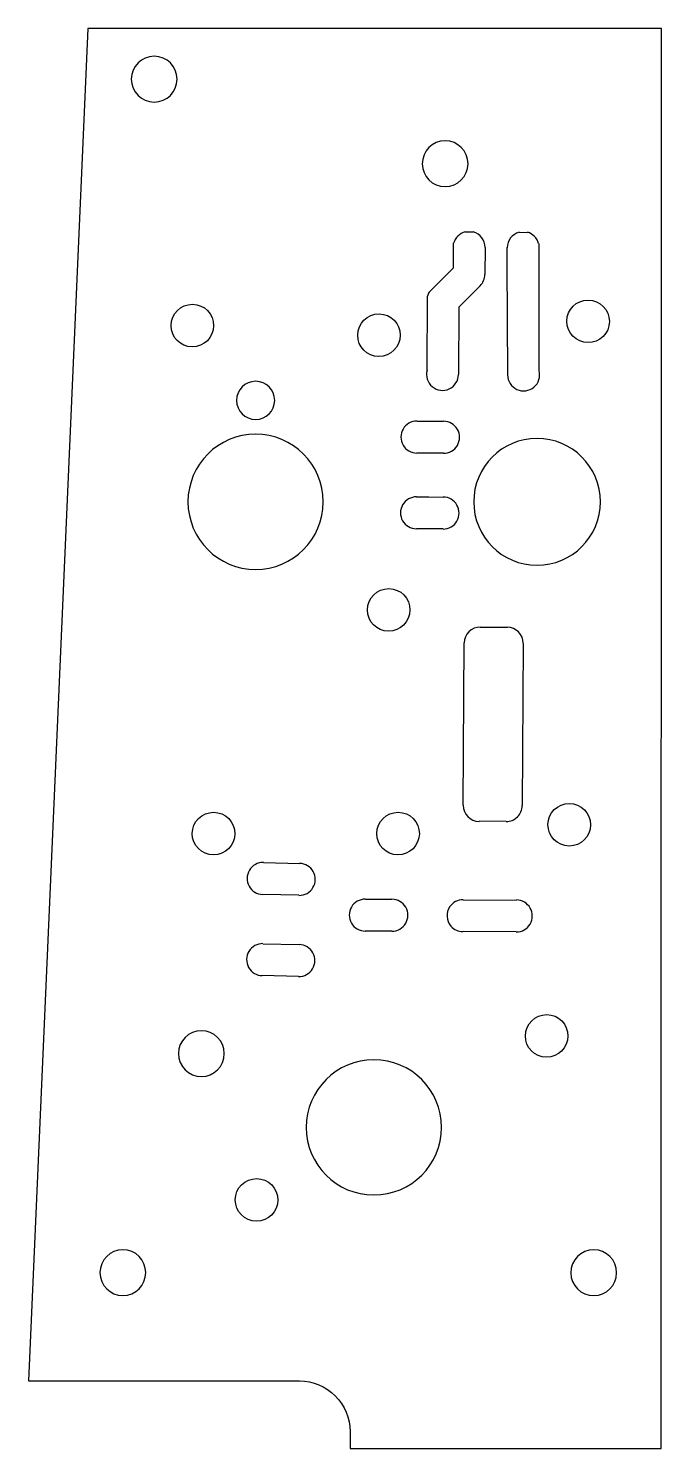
# Model space of a CAD drawing. Header units: millimetres. Extents: x -429 to -370, y -469 to -336.
import ezdxf

# ---------------------------------------------------------------- set-up
doc = ezdxf.new("R2010")
doc.units = ezdxf.units.MM
doc.layers.get('0').update_dxf_attribs({"linetype": 'CONTINUOUS'})

msp = doc.modelspace()

# ---------------------------------------------------------------- linework, layer by layer
for p, q in [((-388.17, -355.17), (-387.4, -355.17)), ((-383.09, -355.2), (-382.32, -355.21)), ((-389.25, -358.55), (-389.24, -356.23)), ((-386.29, -356.63), (-386.31, -359.17)), ((-384.21, -358.14), (-384.21, -356.64)), ((-381.26, -356.26), (-381.23, -368.2)), ((-391.55, -360.83), (-389.25, -358.55)), ((-384.17, -368.59), (-384.21, -358.14)), ((-391.74, -368.15), (-391.7, -361.2)), ((-386.75, -360.23), (-388.76, -362.22)), ((-388.76, -362.22), (-388.79, -368.55)), ((-392.68, -372.93), (-391.93, -372.94, 0)), ((-391.93, -372.94, 0), (-391.92, -372.94)), ((-391.92, -372.94), (-390.18, -372.95)), ((-391.77, -375.94, 0), (-392.7, -375.93)), ((-390.2, -375.95), (-391.77, -375.94)), ((-391.77, -375.94), (-391.77, -375.94, 0)), ((-392.73, -380.04), (-391.56, -380.05, 0)), ((-391.56, -380.05, 0), (-391.56, -380.05)), ((-391.56, -380.05), (-390.23, -380.06)), ((-391.41, -383.05, 0), (-392.74, -383.04)), ((-390.24, -383.06), (-391.41, -383.05)), ((-391.41, -383.05), (-391.41, -383.05, 0)), ((-386.74, -392.27), (-384.2, -392.29)), ((-388.35, -409), (-388.25, -393.76)), ((-382.71, -393.8), (-382.81, -409.04)), ((-384.32, -410.53), (-386.86, -410.51)), ((-407.09, -414.38), (-403.69, -414.46)), ((-403.76, -417.46), (-407.16, -417.38)), ((-397.53, -417.82), (-395.03, -417.83)), ((-388.35, -417.87), (-383.35, -417.9)), ((-395.05, -420.83), (-397.55, -420.82)), ((-383.36, -420.9), (-388.36, -420.87)), ((-407.14, -422), (-403.74, -422.08)), ((-403.81, -425.08), (-407.21, -425))]:
    msp.add_line(p, q)
msp.add_lwpolyline([(-369.72, -336.06), (-423.57, -336.05), (-429.16, -463.05), (-403.72, -463.06, -0.414214), (-398.96, -467.82), (-398.96, -469.41), (-369.75, -469.41)], format="xyb", close=True)
at = {"extrusion": (3.94652e-17, 0, -1)}
for centre in [(417.35, -340.82), (412.92, -432.32)]:
    msp.add_circle(centre, 2.15, dxfattribs=at)
at = {"extrusion": (-2.77553e-17, 6.93889e-18, -1)}
for centre in [(390.04, -348.76), (376.09, -452.9)]:
    msp.add_circle(centre, 2.15, dxfattribs=at)
at = {"extrusion": (-9.54072e-18, 0, -1)}
msp.add_circle((407.83, -370.98), 1.79, dxfattribs=at)
at = {"extrusion": (-1.30102e-17, 0, -1)}
for centre in [(407.83, -380.51), (396.73, -439.25)]:
    msp.add_circle(centre, 6.35, dxfattribs=at)
at = {"extrusion": (-4.77023e-18, 0, -1)}
msp.add_circle((381.41, -380.51), 5.95, dxfattribs=at)
at = {"extrusion": (-3.20921e-17, 0, -1)}
msp.add_circle((420.29, -452.89), 2.15, dxfattribs=at)
for centre, major_axis, ratio, start_param, end_param in [((-387.79, -356.62), (-1.5, -0.08), 0.999998, 4.914807, 5.967759), ((-387.79, -356.62), (-1.5, -0.08), 0.999998, 3.085089, 4.396963), ((-382.71, -356.65), (-1.5, -0.08), 0.999998, 4.914807, 6.226681), ((-382.71, -356.65), (-1.5, -0.08), 0.999998, 3.353208, 4.396963), ((-387.81, -359.16), (-1.5, -0.08), 0.999998, 2.302664, 3.085088), ((-390.25, -361.59), (-1.5, -0.08), 0.999998, 5.703178, 5.967759), ((-390.29, -368.54), (-1.5, -0.08), 0.999998, 5.967759, 9.368273), ((-382.67, -368.59), (-1.5, -0.08), 0.999998, 6.235879, 9.636394), ((-392.69, -374.43), (-1.5, -0.08), 0.999998, 4.655884, 7.797477), ((-390.19, -374.45), (-1.5, -0.08), 0.999998, 1.514291, 4.655884), ((-392.73, -381.54), (-1.5, -0.08), 0.999998, 4.655884, 7.797477), ((-390.23, -381.56), (-1.5, -0.08), 0.999998, 1.514291, 4.655884), ((-386.75, -393.77), (-1.5, -0.08), 0.999998, 4.655884, 6.22668), ((-384.21, -393.79), (-1.5, -0.08), 0.999998, 3.085088, 4.655884), ((-386.85, -409.01), (-1.5, -0.08), 0.999998, 6.226681, 7.797477), ((-384.31, -409.03), (-1.5, -0.08), 0.999998, 1.514291, 3.085088), ((-407.13, -415.88), (-1.5, -0.08), 0.999998, 4.638239, 7.779832), ((-403.73, -415.96), (-1.5, -0.08), 0.999998, 1.496646, 4.638239), ((-397.54, -419.32), (-1.5, -0.08), 0.999998, 4.655884, 7.797477), ((-395.04, -419.33), (-1.5, -0.08), 0.999998, 1.514291, 4.655884), ((-388.36, -419.37), (-1.5, -0.08), 0.999998, 5.629521, 6.938517), ((-388.36, -419.37), (-1.5, -0.08), 0.999998, 4.655884, 5.627846), ((-388.36, -419.37, 0), (-1.5, 0.09, 0), 1, 5.738063, 5.739738), ((-383.36, -419.4), (-1.5, -0.08), 0.999998, 1.514291, 4.655884), ((-388.36, -419.37), (-1.5, -0.08), 0.999998, 0.657007, 1.514291), ((-388.36, -419.37, 0), (-1.5, 0.09, 0), 1, 0.765548, 0.767224), ((-407.17, -423.5), (-1.5, -0.08), 0.999998, 4.638239, 7.779832), ((-403.77, -423.58), (-1.5, -0.08), 0.999998, 1.496646, 4.638239)]:
    msp.add_ellipse(centre, major_axis=major_axis, ratio=ratio, start_param=start_param, end_param=end_param)
for centre in [(-413.77, -363.96), (-376.62, -363.56), (-396.25, -364.86), (-395.34, -390.66), (-378.39, -410.83), (-411.78, -411.66), (-394.46, -411.66), (-380.51, -430.66), (-407.74, -446.06)]:
    msp.add_ellipse(centre, major_axis=(-0.01, -2), ratio=0.999999)

doc.saveas('drawing.dxf')
